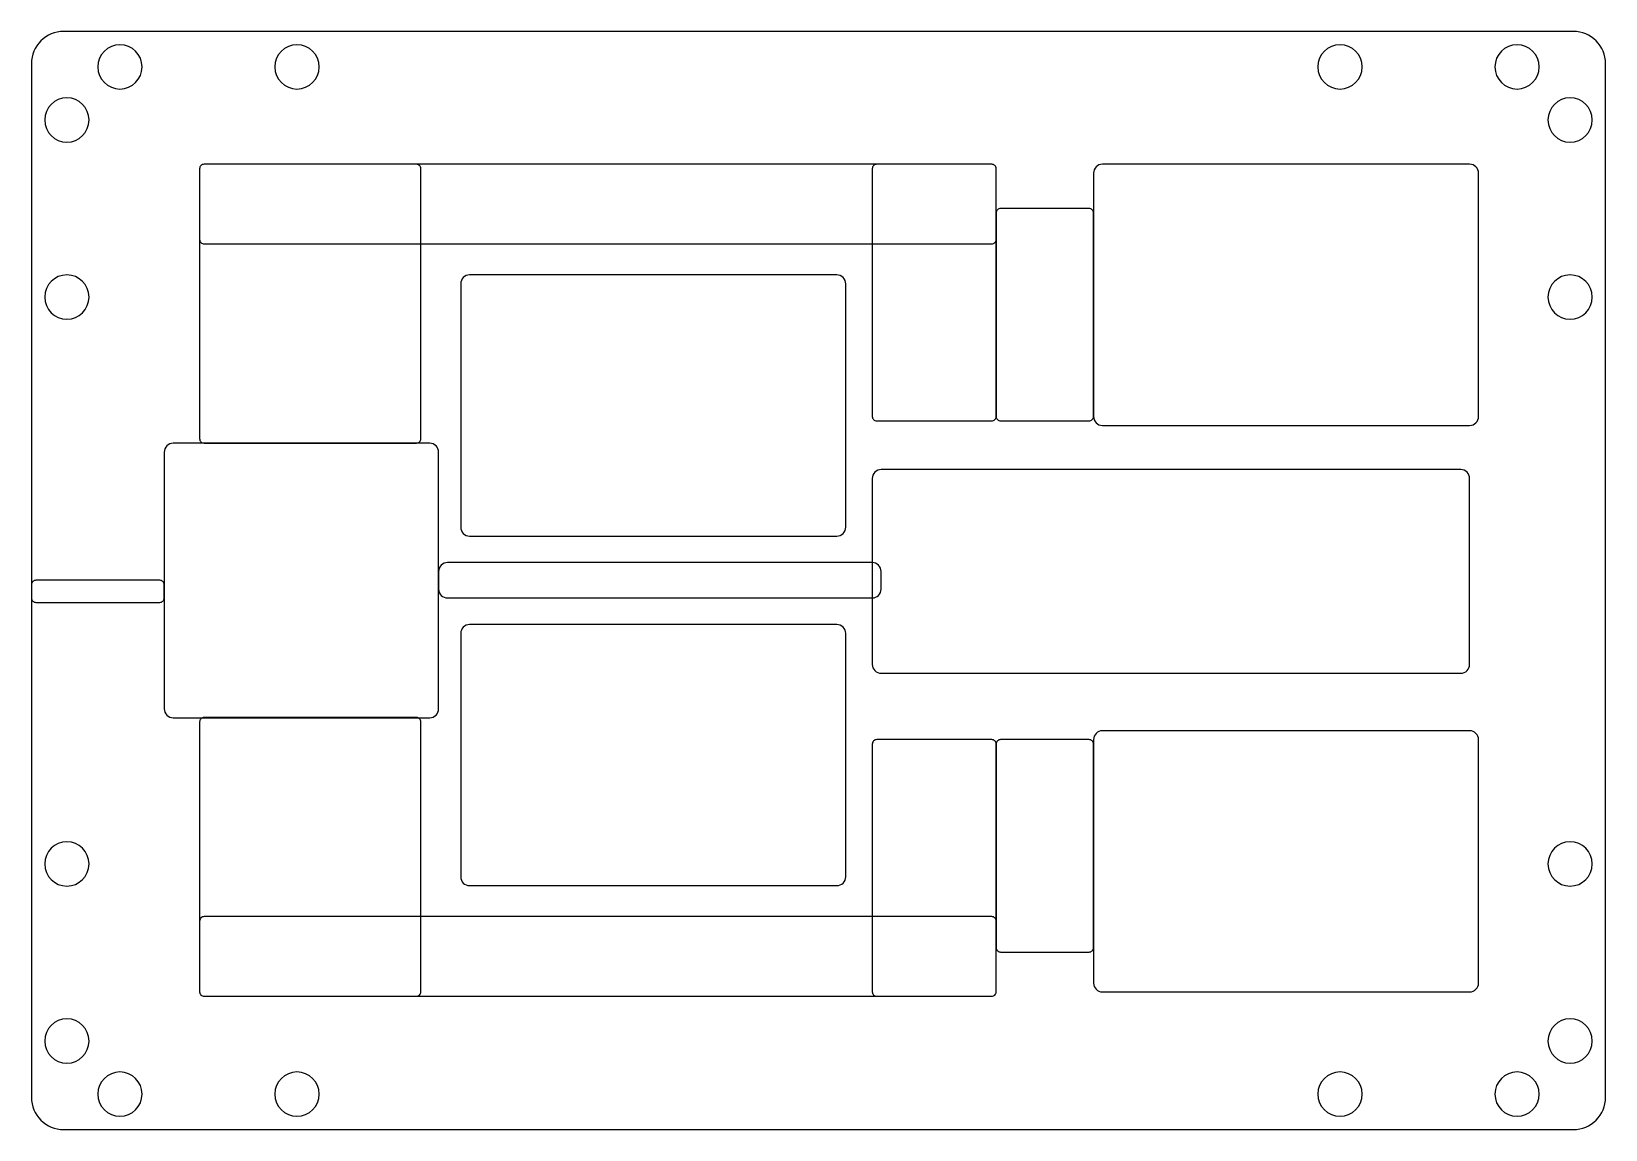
# Model space of a CAD drawing. Header units: millimetres. Extents: x 0 to 356, y 0 to 248.
import ezdxf

# ---------------------------------------------------------------- set-up
doc = ezdxf.new("R2010")
doc.units = ezdxf.units.MM
doc.layers.add('vector-cut', color=5, linetype='Continuous')

msp = doc.modelspace()

# ---------------------------------------------------------------- linework, layer by layer
at = {"layer": 'vector-cut'}
for points in [[(7.25, 0), (348.45, 0, 0.414214), (355.7, 7.25), (355.7, 240.85, 0.414214), (348.45, 248.1), (7.25, 248.1, 0.414214), (0, 240.85), (0, 7.25, 0.414214)], [(20, 235.1, 1), (20, 245.1, 1)], [(60, 235.1, 1), (60, 245.1, 1)], [(295.7, 235.1, 1), (295.7, 245.1, 1)], [(335.7, 235.1, 1), (335.7, 245.1, 1)], [(8, 223.1, 1), (8, 233.1, 1)], [(347.7, 223.1, 1), (347.7, 233.1, 1)], [(39, 200.1), (217, 200.1, 0.414214), (218, 201.1), (218, 217.1, 0.414214), (217, 218.1), (39, 218.1, 0.414214), (38, 217.1), (38, 201.1, 0.414214)], [(39, 155.1), (87, 155.1, 0.414214), (88, 156.1), (88, 217.1, 0.414214), (87, 218.1), (39, 218.1, 0.414214), (38, 217.1), (38, 156.1, 0.414214)], [(191, 160.1), (217, 160.1, 0.414214), (218, 161.1), (218, 217.1, 0.414214), (217, 218.1), (191, 218.1, 0.414214), (190, 217.1), (190, 161.1, 0.414214)], [(242, 159.1), (325, 159.1, 0.414214), (327, 161.1), (327, 216.1, 0.414214), (325, 218.1), (242, 218.1, 0.414214), (240, 216.1), (240, 161.1, 0.414214)], [(219, 160.1), (239, 160.1, 0.414214), (240, 161.1), (240, 207.1, 0.414214), (239, 208.1), (219, 208.1, 0.414214), (218, 207.1), (218, 161.1, 0.414214)], [(8, 183.1, 1), (8, 193.1, 1)], [(99, 134.1), (182, 134.1, 0.414214), (184, 136.1), (184, 191.1, 0.414214), (182, 193.1), (99, 193.1, 0.414214), (97, 191.1), (97, 136.1, 0.414214)], [(347.7, 183.1, 1), (347.7, 193.1, 1)], [(32, 93.05), (90, 93.05, 0.414214), (92, 95.05), (92, 153.05, 0.414214), (90, 155.05), (32, 155.05, 0.414214), (30, 153.05), (30, 95.05, 0.414214)], [(192, 103.1), (323, 103.1, 0.414214), (325, 105.1), (325, 147.1, 0.414214), (323, 149.1), (192, 149.1, 0.414214), (190, 147.1), (190, 105.1, 0.414214)], [(94, 120.1), (190, 120.1, 0.414214), (192, 122.1), (192, 126.1, 0.414214), (190, 128.1), (94, 128.1, 0.414214), (92, 126.1), (92, 122.1, 0.414214)], [(1, 119.1), (29, 119.1, 0.414214), (30, 120.1), (30, 123.1, 0.414214), (29, 124.1), (1, 124.1, 0.414214), (0, 123.1), (0, 120.1, 0.414214)], [(99, 55.1), (182, 55.1, 0.414214), (184, 57.1), (184, 112.1, 0.414214), (182, 114.1), (99, 114.1, 0.414214), (97, 112.1), (97, 57.1, 0.414214)], [(39, 30.1), (87, 30.1, 0.414214), (88, 31.1), (88, 92.1, 0.414214), (87, 93.1), (39, 93.1, 0.414214), (38, 92.1), (38, 31.1, 0.414214)], [(242, 31.1), (325, 31.1, 0.414214), (327, 33.1), (327, 88.1, 0.414214), (325, 90.1), (242, 90.1, 0.414214), (240, 88.1), (240, 33.1, 0.414214)], [(191, 30.1), (217, 30.1, 0.414214), (218, 31.1), (218, 87.1, 0.414214), (217, 88.1), (191, 88.1, 0.414214), (190, 87.1), (190, 31.1, 0.414214)], [(219, 40.1), (239, 40.1, 0.414214), (240, 41.1), (240, 87.1, 0.414214), (239, 88.1), (219, 88.1, 0.414214), (218, 87.1), (218, 41.1, 0.414214)], [(8, 55, 1), (8, 65, 1)], [(347.7, 55, 1), (347.7, 65, 1)], [(39, 30.1), (217, 30.1, 0.414214), (218, 31.1), (218, 47.1, 0.414214), (217, 48.1), (39, 48.1, 0.414214), (38, 47.1), (38, 31.1, 0.414214)], [(8, 15, 1), (8, 25, 1)], [(347.7, 15, 1), (347.7, 25, 1)], [(20, 3, 1), (20, 13, 1)], [(60, 3, 1), (60, 13, 1)], [(295.7, 3, 1), (295.7, 13, 1)], [(335.7, 3, 1), (335.7, 13, 1)]]:
    msp.add_lwpolyline(points, format="xyb", close=True, dxfattribs=at)

doc.saveas('drawing.dxf')
